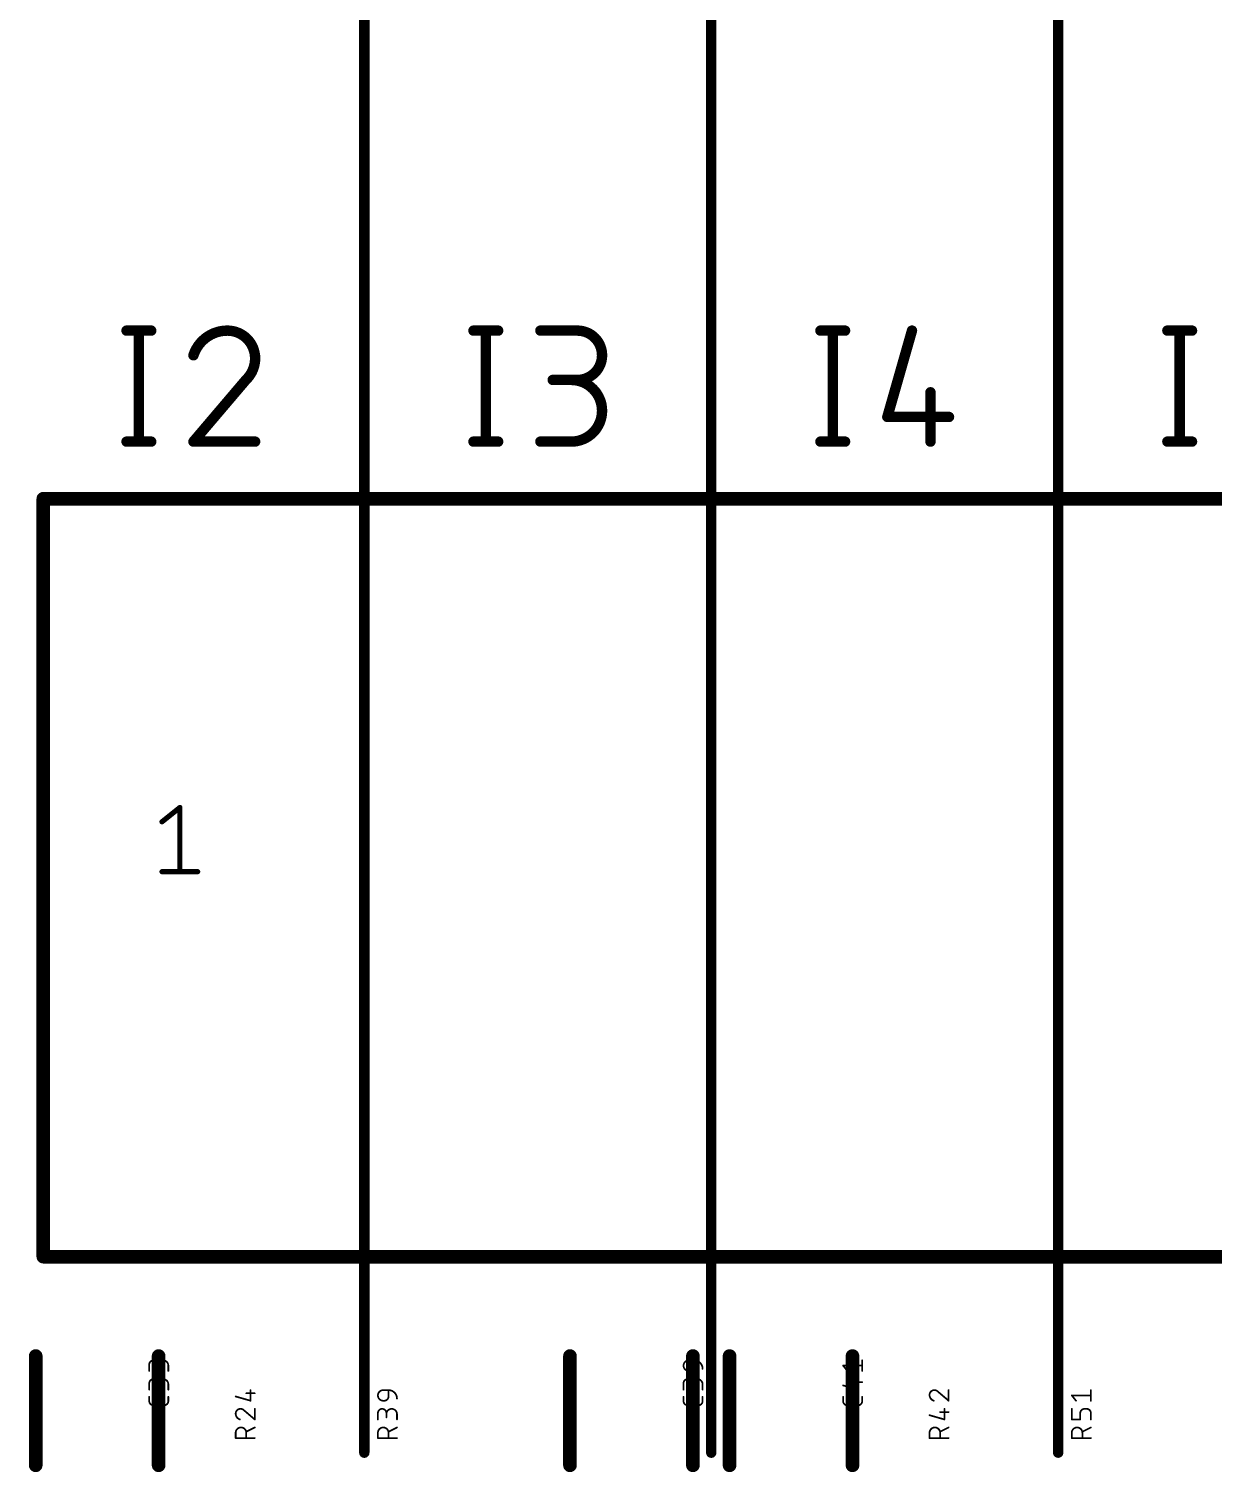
# Model space of a CAD drawing. Extents: x 0 to 95, y -1 to 127.
# Drawn here: x 28.11 to 45.45, y 84.83 to 105.96 of the extents above; entities that cross this region are included whole.
import ezdxf

# ---------------------------------------------------------------- set-up
doc = ezdxf.new("R2010")
doc.units = 0
doc.layers.add('21', color=253, linetype='CONTINUOUS')
doc.layers.add('25', color=253, linetype='CONTINUOUS')

msp = doc.modelspace()

# ---------------------------------------------------------------- linework, layer by layer
at = {"layer": '21'}
for points, const_width in [([(33.02, 127.02), (33.02, 85.11)], 0.1524), ([(38.1, 127.02), (38.1, 85.11)], 0.1524), ([(43.18, 127.02), (43.18, 85.11)], 0.1524), ([(28.32, 99.08), (63.12, 99.08)], 0.2), ([(28.32, 87.98), (28.32, 99.08)], 0.2), ([(30.0581, 94.3491), (30.3192, 94.5579)], 0.0762), ([(30.3192, 94.5579), (30.3192, 93.6181)], 0.0762), ([(30.0581, 93.6181), (30.5802, 93.6181)], 0.0762), ([(63.12, 87.98), (28.32, 87.98)], 0.2), ([(28.2084, 84.925), (28.2084, 86.525)], 0.2), ([(30.0084, 86.525), (30.0084, 84.925)], 0.2), ([(36.0316, 84.925), (36.0316, 86.525)], 0.2), ([(37.8316, 86.525), (37.8316, 84.925)], 0.2), ([(38.3684, 84.925), (38.3684, 86.525)], 0.2), ([(40.1684, 86.525), (40.1684, 84.925)], 0.2)]:
    msp.add_lwpolyline(points, dxfattribs=dict(at, const_width=const_width))
for points, const_width in [([(28.32, 99.13, 1), (28.32, 99.03)], 0.1), ([(28.37, 99.08, 1), (28.27, 99.08)], 0.1), ([(30.3382, 94.5579, 1), (30.3001, 94.5579)], 0.0381), ([(30.3311, 94.543, 1), (30.3073, 94.5728)], 0.0381), ([(30.0462, 94.3639, 1), (30.07, 94.3342)], 0.0381), ([(30.0581, 93.6371, 1), (30.0581, 93.5991)], 0.0381), ([(30.3001, 93.6181, 1), (30.3382, 93.6181)], 0.0381), ([(30.5802, 93.5991, 1), (30.5802, 93.6371)], 0.0381), ([(28.32, 88.03, 1), (28.32, 87.93)], 0.1), ([(28.27, 87.98, 1), (28.37, 87.98)], 0.1), ([(28.2584, 86.525, 1), (28.1584, 86.525)], 0.1), ([(30.0584, 86.525, 1), (29.9584, 86.525)], 0.1), ([(36.0816, 86.525, 1), (35.9816, 86.525)], 0.1), ([(37.8816, 86.525, 1), (37.7816, 86.525)], 0.1), ([(38.4184, 86.525, 1), (38.3184, 86.525)], 0.1), ([(40.2184, 86.525, 1), (40.1184, 86.525)], 0.1), ([(28.1584, 84.925, 1), (28.2584, 84.925)], 0.1), ([(29.9584, 84.925, 1), (30.0584, 84.925)], 0.1), ([(32.9819, 85.11, 1), (33.0581, 85.11)], 0.0762), ([(35.9816, 84.925, 1), (36.0816, 84.925)], 0.1), ([(37.7816, 84.925, 1), (37.8816, 84.925)], 0.1), ([(38.0619, 85.11, 1), (38.1381, 85.11)], 0.0762), ([(38.3184, 84.925, 1), (38.4184, 84.925)], 0.1), ([(40.1184, 84.925, 1), (40.2184, 84.925)], 0.1), ([(43.1419, 85.11, 1), (43.2181, 85.11)], 0.0762)]:
    msp.add_lwpolyline(points, format="xyb", dxfattribs=dict(at, const_width=const_width))
at = {"layer": '25'}
for points, const_width in [([(29.5387, 101.5418), (29.8999, 101.5418)], 0.1524), ([(29.7193, 101.5418), (29.7193, 99.9162)], 0.1524), ([(34.6187, 101.5418), (34.9799, 101.5418)], 0.1524), ([(34.7993, 101.5418), (34.7993, 99.9162)], 0.1524), ([(35.5982, 101.5418), (36.1401, 101.5418)], 0.1524), ([(39.6987, 101.5418), (40.0599, 101.5418)], 0.1524), ([(39.8793, 101.5418), (39.8793, 99.9162)], 0.1524), ([(41.0395, 101.5418), (40.6782, 100.2774)], 0.1524), ([(44.7787, 101.5418), (45.1399, 101.5418)], 0.1524), ([(44.9593, 101.5418), (44.9593, 99.9162)], 0.1524), ([(31.2859, 100.8193), (30.5182, 99.9162)], 0.1524), ([(36.1401, 100.8193), (35.7788, 100.8193)], 0.1524), ([(41.3104, 100.6387), (41.3104, 99.9162)], 0.1524), ([(40.6782, 100.2774), (41.5813, 100.2774)], 0.1524), ([(29.5387, 99.9162), (29.8999, 99.9162)], 0.1524), ([(30.5182, 99.9162), (31.4213, 99.9162)], 0.1524), ([(34.6187, 99.9162), (34.9799, 99.9162)], 0.1524), ([(35.5982, 99.9162), (36.0498, 99.9162)], 0.1524), ([(39.6987, 99.9162), (40.0599, 99.9162)], 0.1524), ([(44.7787, 99.9162), (45.1399, 99.9162)], 0.1524), ([(37.7719, 86.4623), (37.8495, 86.4623)], 0.0254), ([(37.8495, 86.4623), (37.8495, 86.3692)], 0.0254), ([(40.3105, 86.3071), (40.3105, 86.4623)], 0.0254), ([(29.8711, 86.3071), (29.8711, 86.4002)], 0.0254), ([(29.9953, 86.4002), (29.9953, 86.3381)], 0.0254), ([(30.1505, 86.3071), (30.1505, 86.3847)], 0.0254), ([(37.7874, 86.3071), (37.7719, 86.3071)], 0.0254), ([(40.0932, 86.3071), (40.0311, 86.3847)], 0.0254), ([(40.0311, 86.3847), (40.3105, 86.3847)], 0.0254), ([(29.8711, 86.0328), (29.8711, 86.1259)], 0.0254), ([(29.9953, 86.1259), (29.9953, 86.0638)], 0.0254), ([(30.1505, 86.0328), (30.1505, 86.1104)], 0.0254), ([(31.3538, 85.8708), (31.3538, 86.026)], 0.0254), ([(33.2969, 86.026), (33.3745, 86.026)], 0.0254), ([(33.3745, 86.026), (33.3745, 85.9329)], 0.0254), ([(37.6943, 86.0328), (37.6943, 86.1259)], 0.0254), ([(37.8185, 86.1259), (37.8185, 86.0638)], 0.0254), ([(37.9737, 86.0328), (37.9737, 86.1104)], 0.0254), ([(40.0311, 86.0948), (40.2484, 86.0328)], 0.0254), ([(40.1863, 86.1414), (40.3105, 86.1414)], 0.0254), ([(40.2484, 86.0328), (40.2484, 86.188)], 0.0254), ([(41.5759, 85.8708), (41.5759, 86.026)], 0.0254), ([(43.6587, 85.8708), (43.6587, 86.026)], 0.0254), ([(29.8711, 85.8654), (29.8711, 85.9275)], 0.0254), ([(30.0884, 85.8033), (29.9332, 85.8033)], 0.0254), ([(30.1505, 85.9275), (30.1505, 85.8654)], 0.0254), ([(31.1365, 85.9329), (31.3538, 85.8708)], 0.0254), ([(31.2917, 85.9795), (31.4159, 85.9795)], 0.0254), ([(33.3124, 85.8708), (33.2969, 85.8708)], 0.0254), ([(37.6943, 85.8654), (37.6943, 85.9275)], 0.0254), ([(37.9116, 85.8033), (37.7564, 85.8033)], 0.0254), ([(37.9737, 85.9275), (37.9737, 85.8654)], 0.0254), ([(40.0311, 85.8654), (40.0311, 85.9275)], 0.0254), ([(40.2484, 85.8033), (40.0932, 85.8033)], 0.0254), ([(40.3105, 85.9275), (40.3105, 85.8654)], 0.0254), ([(41.4207, 86.0027), (41.5759, 85.8708)], 0.0254), ([(43.4414, 85.8708), (43.3793, 85.9484)], 0.0254), ([(43.3793, 85.9484), (43.6587, 85.9484)], 0.0254), ([(31.2607, 85.7284), (31.4159, 85.5965)], 0.0254), ([(31.4159, 85.5965), (31.4159, 85.7517)], 0.0254), ([(33.2193, 85.5965), (33.2193, 85.6896)], 0.0254), ([(33.3435, 85.6896), (33.3435, 85.6275)], 0.0254), ([(33.4987, 85.5965), (33.4987, 85.6741)], 0.0254), ([(41.2965, 85.6586), (41.5138, 85.5965)], 0.0254), ([(41.4517, 85.7051), (41.5759, 85.7051)], 0.0254), ([(41.5138, 85.5965), (41.5138, 85.7517)], 0.0254), ([(43.3793, 85.5965), (43.3793, 85.7517)], 0.0254), ([(43.5035, 85.5965), (43.3793, 85.5965)], 0.0254), ([(43.5035, 85.6896), (43.5035, 85.5965)], 0.0254), ([(43.5966, 85.7517), (43.5656, 85.7517)], 0.0254), ([(43.6587, 85.5965), (43.6587, 85.6896)], 0.0254), ([(31.1365, 85.324), (31.1365, 85.4016)], 0.0254), ([(31.4159, 85.4792), (31.2917, 85.4171)], 0.0254), ([(31.2917, 85.4016), (31.2917, 85.324)], 0.0254), ([(33.2193, 85.324), (33.2193, 85.4016)], 0.0254), ([(33.4987, 85.4792), (33.3745, 85.4171)], 0.0254), ([(33.3745, 85.4016), (33.3745, 85.324)], 0.0254), ([(41.2965, 85.324), (41.2965, 85.4016)], 0.0254), ([(41.5759, 85.4792), (41.4517, 85.4171)], 0.0254), ([(41.4517, 85.4016), (41.4517, 85.324)], 0.0254), ([(43.3793, 85.324), (43.3793, 85.4016)], 0.0254), ([(43.6587, 85.4792), (43.5345, 85.4171)], 0.0254), ([(43.5345, 85.4016), (43.5345, 85.324)], 0.0254), ([(31.4159, 85.324), (31.1365, 85.324)], 0.0254), ([(33.4987, 85.324), (33.2193, 85.324)], 0.0254), ([(41.5759, 85.324), (41.2965, 85.324)], 0.0254), ([(43.6587, 85.324), (43.3793, 85.324)], 0.0254)]:
    msp.add_lwpolyline(points, dxfattribs=dict(at, const_width=const_width))
for points, const_width in [([(29.5387, 101.5799, 1), (29.5387, 101.5037)], 0.0762), ([(29.7574, 101.5418, 1), (29.6812, 101.5418)], 0.0762), ([(29.8999, 101.5037, 1), (29.8999, 101.5799)], 0.0762), ([(31.0149, 101.5418, 0.3252), (30.5182, 101.1806)], 0.1524), ([(31.4213, 101.1354, 0.4142), (31.0149, 101.5418)], 0.1524), ([(31.0149, 101.5799, 1), (31.0149, 101.5037)], 0.0762), ([(31.0149, 101.5037, 1), (31.0149, 101.5799)], 0.0762), ([(34.6187, 101.5799, 1), (34.6187, 101.5037)], 0.0762), ([(34.8374, 101.5418, 1), (34.7612, 101.5418)], 0.0762), ([(34.9799, 101.5037, 1), (34.9799, 101.5799)], 0.0762), ([(35.5982, 101.5799, 1), (35.5982, 101.5037)], 0.0762), ([(36.1401, 100.8193, 1), (36.1401, 101.5418)], 0.1524), ([(36.1401, 101.5799, 1), (36.1401, 101.5037)], 0.0762), ([(36.1401, 101.5037, 1), (36.1401, 101.5799)], 0.0762), ([(39.6987, 101.5799, 1), (39.6987, 101.5037)], 0.0762), ([(39.9174, 101.5418, 1), (39.8412, 101.5418)], 0.0762), ([(40.0599, 101.5037, 1), (40.0599, 101.5799)], 0.0762), ([(41.0761, 101.5313, 1), (41.0028, 101.5523)], 0.0762), ([(44.7787, 101.5799, 1), (44.7787, 101.5037)], 0.0762), ([(44.9974, 101.5418, 1), (44.9212, 101.5418)], 0.0762), ([(45.1399, 101.5037, 1), (45.1399, 101.5799)], 0.0762), ([(30.482, 101.1923, 1), (30.5545, 101.1688)], 0.0762), ([(31.2859, 100.8193, 0.2053), (31.4213, 101.1354)], 0.1524), ([(31.4594, 101.1354, 1), (31.3832, 101.1354)], 0.0762), ([(31.3832, 101.1354, 1), (31.4594, 101.1354)], 0.0762), ([(31.2596, 100.8469, 1), (31.3121, 100.7917)], 0.0762), ([(31.3149, 100.7946, 1), (31.2568, 100.844)], 0.0762), ([(35.7788, 100.8574, 1), (35.7788, 100.7812)], 0.0762), ([(36.0498, 99.9162, 1), (36.0498, 100.8193)], 0.1524), ([(36.0498, 100.8574, 1), (36.0498, 100.7812)], 0.0762), ([(36.1401, 100.8574, 1), (36.1401, 100.7812)], 0.0762), ([(36.1401, 100.7812, 1), (36.1401, 100.8574)], 0.0762), ([(41.3485, 100.6387, 1), (41.2723, 100.6387)], 0.0762), ([(40.6782, 100.3155, 1), (40.6782, 100.2393)], 0.0762), ([(40.6416, 100.2879, 1), (40.7149, 100.267)], 0.0762), ([(41.5813, 100.2393, 1), (41.5813, 100.3155)], 0.0762), ([(29.5387, 99.9543, 1), (29.5387, 99.8781)], 0.0762), ([(29.8999, 99.8781, 1), (29.8999, 99.9543)], 0.0762), ([(30.5182, 99.9543, 1), (30.5182, 99.8781)], 0.0762), ([(30.4892, 99.9409, 1), (30.5473, 99.8915)], 0.0762), ([(31.4213, 99.8781, 1), (31.4213, 99.9543)], 0.0762), ([(34.6187, 99.9543, 1), (34.6187, 99.8781)], 0.0762), ([(34.9799, 99.8781, 1), (34.9799, 99.9543)], 0.0762), ([(35.5982, 99.9543, 1), (35.5982, 99.8781)], 0.0762), ([(36.0498, 99.9543, 1), (36.0498, 99.8781)], 0.0762), ([(36.0498, 99.8781, 1), (36.0498, 99.9543)], 0.0762), ([(39.6987, 99.9543, 1), (39.6987, 99.8781)], 0.0762), ([(40.0599, 99.8781, 1), (40.0599, 99.9543)], 0.0762), ([(44.7787, 99.9543, 1), (44.7787, 99.8781)], 0.0762), ([(45.1399, 99.8781, 1), (45.1399, 99.9543)], 0.0762), ([(29.6812, 99.9162, 1), (29.7574, 99.9162)], 0.0762), ([(34.7612, 99.9162, 1), (34.8374, 99.9162)], 0.0762), ([(39.8412, 99.9162, 1), (39.9174, 99.9162)], 0.0762), ([(41.2723, 99.9162, 1), (41.3485, 99.9162)], 0.0762), ([(44.9212, 99.9162, 1), (44.9974, 99.9162)], 0.0762), ([(29.9953, 86.4002, 1), (29.8711, 86.4002)], 0.0254), ([(30.1505, 86.3847, 1), (29.9953, 86.3847)], 0.0254), ([(37.7719, 86.4623, 1), (37.7719, 86.3071)], 0.0254), ([(37.7719, 86.4686, 1), (37.7719, 86.456)], 0.0127), ([(37.7719, 86.4559, 1), (37.7719, 86.4686)], 0.0127), ([(37.9737, 86.3381, 0.4142), (37.8495, 86.4623)], 0.0254), ([(37.8559, 86.4623, 1), (37.8432, 86.4623)], 0.0127), ([(37.8495, 86.4686, 1), (37.8495, 86.456)], 0.0127), ([(37.8495, 86.456, 1), (37.8495, 86.4686)], 0.0127), ([(40.3169, 86.4623, 1), (40.3042, 86.4623)], 0.0127), ([(29.8775, 86.4002, 1), (29.8648, 86.4002)], 0.0127), ([(29.8648, 86.4002, 1), (29.8775, 86.4002)], 0.0127), ([(29.8648, 86.3071, 1), (29.8775, 86.3071)], 0.0127), ([(30.0016, 86.4002, 1), (29.9889, 86.4002)], 0.0127), ([(29.9889, 86.4002, 1), (30.0016, 86.4002)], 0.0127), ([(29.9889, 86.3847, 1), (30.0016, 86.3847)], 0.0127), ([(29.9889, 86.3381, 1), (30.0016, 86.3381)], 0.0127), ([(30.1569, 86.3847, 1), (30.1441, 86.3847)], 0.0127), ([(30.1441, 86.3847, 1), (30.1569, 86.3847)], 0.0127), ([(30.1441, 86.3071, 1), (30.1569, 86.3071)], 0.0127), ([(37.7719, 86.3134, 1), (37.7719, 86.3007)], 0.0127), ([(37.7719, 86.3007, 1), (37.7719, 86.3134)], 0.0127), ([(37.7874, 86.3071, 0.4142), (37.8495, 86.3692)], 0.0254), ([(37.7874, 86.3134, 1), (37.7874, 86.3007)], 0.0127), ([(37.7874, 86.3007, 1), (37.7874, 86.3134)], 0.0127), ([(37.8559, 86.3692, 1), (37.8432, 86.3692)], 0.0127), ([(37.8432, 86.3692, 1), (37.8559, 86.3692)], 0.0127), ([(37.9674, 86.3381, 1), (37.9801, 86.3381)], 0.0127), ([(40.0361, 86.3887, 1), (40.0261, 86.3807)], 0.0127), ([(40.0311, 86.391, 1), (40.0311, 86.3783)], 0.0127), ([(40.0882, 86.3031, 1), (40.0981, 86.311)], 0.0127), ([(40.3042, 86.3071, 1), (40.3169, 86.3071)], 0.0127), ([(40.3105, 86.3783, 1), (40.3105, 86.391)], 0.0127), ([(29.9953, 86.1259, 1), (29.8711, 86.1259)], 0.0254), ([(29.8775, 86.1259, 1), (29.8648, 86.1259)], 0.0127), ([(29.8648, 86.1259, 1), (29.8775, 86.1259)], 0.0127), ([(29.8648, 86.0328, 1), (29.8775, 86.0328)], 0.0127), ([(30.0016, 86.1259, 1), (29.9889, 86.1259)], 0.0127), ([(29.9889, 86.1259, 1), (30.0016, 86.1259)], 0.0127), ([(29.9889, 86.1104, 1), (30.0016, 86.1104)], 0.0127), ([(29.9889, 86.0638, 1), (30.0016, 86.0638)], 0.0127), ([(30.1505, 86.1104, 1), (29.9953, 86.1104)], 0.0254), ([(30.1569, 86.1104, 1), (30.1441, 86.1104)], 0.0127), ([(30.1441, 86.1104, 1), (30.1569, 86.1104)], 0.0127), ([(30.1441, 86.0328, 1), (30.1569, 86.0328)], 0.0127), ([(31.3602, 86.026, 1), (31.3475, 86.026)], 0.0127), ([(33.2969, 86.026, 1), (33.2969, 85.8708)], 0.0254), ([(33.2969, 86.0324, 1), (33.2969, 86.0197)], 0.0127), ([(33.2969, 86.0197, 1), (33.2969, 86.0324)], 0.0127), ([(33.4987, 85.9019, 0.4142), (33.3745, 86.026)], 0.0254), ([(33.3745, 86.0324, 1), (33.3745, 86.0197)], 0.0127), ([(33.3809, 86.026, 1), (33.3682, 86.026)], 0.0127), ([(33.3745, 86.0197, 1), (33.3745, 86.0324)], 0.0127), ([(37.8185, 86.1259, 1), (37.6943, 86.1259)], 0.0254), ([(37.7006, 86.1259, 1), (37.688, 86.1259)], 0.0127), ([(37.688, 86.1259, 1), (37.7006, 86.1259)], 0.0127), ([(37.688, 86.0328, 1), (37.7006, 86.0328)], 0.0127), ([(37.9737, 86.1104, 1), (37.8185, 86.1104)], 0.0254), ([(37.8248, 86.1259, 1), (37.8121, 86.1259)], 0.0127), ([(37.8121, 86.1259, 1), (37.8248, 86.1259)], 0.0127), ([(37.8121, 86.1104, 1), (37.8248, 86.1104)], 0.0127), ([(37.8121, 86.0638, 1), (37.8248, 86.0638)], 0.0127), ([(37.98, 86.1104, 1), (37.9674, 86.1104)], 0.0127), ([(37.9674, 86.1104, 1), (37.98, 86.1104)], 0.0127), ([(37.9674, 86.0328, 1), (37.98, 86.0328)], 0.0127), ([(40.0328, 86.1009, 1), (40.0294, 86.0887)], 0.0127), ([(40.1863, 86.1478, 1), (40.1863, 86.1351)], 0.0127), ([(40.2548, 86.188, 1), (40.2421, 86.188)], 0.0127), ([(40.2421, 86.0328, 1), (40.2548, 86.0328)], 0.0127), ([(40.2467, 86.0267, 1), (40.2502, 86.0389)], 0.0127), ([(40.3105, 86.1351, 1), (40.3105, 86.1478)], 0.0127), ([(41.3664, 86.026, 0.4142), (41.2965, 85.9562)], 0.0254), ([(41.3663, 86.0324, 1), (41.3664, 86.0197)], 0.0127), ([(41.4207, 86.0027, 0.2053), (41.3664, 86.026)], 0.0254), ([(41.3664, 86.0197, 1), (41.3664, 86.0324)], 0.0127), ([(41.5823, 86.026, 1), (41.5696, 86.026)], 0.0127), ([(43.6651, 86.026, 1), (43.6524, 86.026)], 0.0127), ([(29.8774, 85.8654, 1), (29.8647, 85.8654)], 0.0127), ([(29.8775, 85.9275, 1), (29.8648, 85.9275)], 0.0127), ([(29.8711, 85.8654, 0.4142), (29.9332, 85.8033)], 0.0254), ([(29.8648, 85.8654, 1), (29.8775, 85.8654)], 0.0127), ([(29.9332, 85.8097, 1), (29.9332, 85.797)], 0.0127), ([(29.9332, 85.797, 1), (29.9332, 85.8097)], 0.0127), ([(30.0884, 85.8033, 0.4142), (30.1505, 85.8654)], 0.0254), ([(30.0884, 85.8097, 1), (30.0884, 85.797)], 0.0127), ([(30.0884, 85.797, 1), (30.0884, 85.8097)], 0.0127), ([(30.1569, 85.9275, 1), (30.1441, 85.9275)], 0.0127), ([(30.1569, 85.8654, 1), (30.1441, 85.8654)], 0.0127), ([(30.1441, 85.8654, 1), (30.1569, 85.8654)], 0.0127), ([(31.1382, 85.939, 1), (31.1348, 85.9268)], 0.0127), ([(31.2917, 85.9858, 1), (31.2917, 85.9731)], 0.0127), ([(31.3475, 85.8708, 1), (31.3602, 85.8708)], 0.0127), ([(31.3521, 85.8647, 1), (31.3556, 85.8769)], 0.0127), ([(31.4159, 85.9731, 1), (31.4159, 85.9858)], 0.0127), ([(33.2969, 85.8772, 1), (33.2969, 85.8645)], 0.0127), ([(33.2969, 85.8645, 1), (33.2969, 85.8772)], 0.0127), ([(33.3124, 85.8708, 0.4142), (33.3745, 85.9329)], 0.0254), ([(33.3124, 85.8772, 1), (33.3124, 85.8645)], 0.0127), ([(33.3124, 85.8645, 1), (33.3124, 85.8772)], 0.0127), ([(33.3809, 85.9329, 1), (33.3682, 85.9329)], 0.0127), ([(33.3682, 85.9329, 1), (33.3809, 85.9329)], 0.0127), ([(33.4924, 85.9019, 1), (33.5051, 85.9019)], 0.0127), ([(37.6943, 85.8654, 0.4142), (37.7564, 85.8033)], 0.0254), ([(37.7006, 85.8654, 1), (37.6879, 85.8654)], 0.0127), ([(37.7006, 85.9275, 1), (37.688, 85.9275)], 0.0127), ([(37.688, 85.8654, 1), (37.7006, 85.8654)], 0.0127), ([(37.7564, 85.8097, 1), (37.7564, 85.797)], 0.0127), ([(37.7564, 85.797, 1), (37.7564, 85.8097)], 0.0127), ([(37.9116, 85.8033, 0.4142), (37.9737, 85.8654)], 0.0254), ([(37.9116, 85.8097, 1), (37.9116, 85.797)], 0.0127), ([(37.9116, 85.797, 1), (37.9116, 85.8097)], 0.0127), ([(37.98, 85.9275, 1), (37.9674, 85.9275)], 0.0127), ([(37.98, 85.8654, 1), (37.9674, 85.8654)], 0.0127), ([(37.9674, 85.8654, 1), (37.98, 85.8654)], 0.0127), ([(40.0311, 85.8654, 0.4142), (40.0932, 85.8033)], 0.0254), ([(40.0374, 85.8654, 1), (40.0247, 85.8654)], 0.0127), ([(40.0374, 85.9275, 1), (40.0248, 85.9275)], 0.0127), ([(40.0248, 85.8654, 1), (40.0374, 85.8654)], 0.0127), ([(40.0932, 85.8097, 1), (40.0932, 85.797)], 0.0127), ([(40.0932, 85.797, 1), (40.0932, 85.8097)], 0.0127), ([(40.2484, 85.8033, 0.4142), (40.3105, 85.8654)], 0.0254), ([(40.2484, 85.8097, 1), (40.2484, 85.797)], 0.0127), ([(40.2484, 85.797, 1), (40.2484, 85.8097)], 0.0127), ([(40.3169, 85.9275, 1), (40.3042, 85.9275)], 0.0127), ([(40.3169, 85.8654, 1), (40.3042, 85.8654)], 0.0127), ([(40.3042, 85.8654, 1), (40.3169, 85.8654)], 0.0127), ([(41.2965, 85.9562, 0.3252), (41.3586, 85.8708)], 0.0254), ([(41.3028, 85.9562, 1), (41.2902, 85.9562)], 0.0127), ([(41.2902, 85.9562, 1), (41.3028, 85.9562)], 0.0127), ([(41.3566, 85.8648, 1), (41.3605, 85.8769)], 0.0127), ([(41.4248, 86.0076, 1), (41.4166, 85.9979)], 0.0127), ([(41.4161, 85.9984, 1), (41.4253, 86.0071)], 0.0127), ([(41.5696, 85.8708, 1), (41.5823, 85.8708)], 0.0127), ([(41.5718, 85.866, 1), (41.58, 85.8756)], 0.0127), ([(43.3843, 85.9524, 1), (43.3743, 85.9445)], 0.0127), ([(43.3793, 85.9548, 1), (43.3793, 85.9421)], 0.0127), ([(43.4364, 85.8668, 1), (43.4463, 85.8748)], 0.0127), ([(43.6524, 85.8708, 1), (43.6651, 85.8708)], 0.0127), ([(43.6587, 85.9421, 1), (43.6587, 85.9548)], 0.0127), ([(31.2064, 85.7517, 0.4142), (31.1365, 85.6819)], 0.0254), ([(31.1365, 85.6819, 0.3252), (31.1986, 85.5965)], 0.0254), ([(31.1428, 85.6819, 1), (31.1302, 85.6819)], 0.0127), ([(31.1302, 85.6819, 1), (31.1429, 85.6819)], 0.0127), ([(31.1966, 85.5904, 1), (31.2005, 85.6025)], 0.0127), ([(31.2063, 85.7581, 1), (31.2064, 85.7454)], 0.0127), ([(31.2607, 85.7284, 0.2053), (31.2064, 85.7517)], 0.0254), ([(31.2064, 85.7454, 1), (31.2064, 85.7581)], 0.0127), ([(31.2648, 85.7333, 1), (31.2566, 85.7236)], 0.0127), ([(31.2561, 85.724, 1), (31.2653, 85.7328)], 0.0127), ([(31.4223, 85.7517, 1), (31.4095, 85.7517)], 0.0127), ([(31.4095, 85.5965, 1), (31.4223, 85.5965)], 0.0127), ([(31.4118, 85.5916, 1), (31.42, 85.6013)], 0.0127), ([(33.3435, 85.6896, 1), (33.2193, 85.6896)], 0.0254), ([(33.2257, 85.6896, 1), (33.213, 85.6896)], 0.0127), ([(33.213, 85.6896, 1), (33.2257, 85.6896)], 0.0127), ([(33.213, 85.5965, 1), (33.2257, 85.5965)], 0.0127), ([(33.4987, 85.6741, 1), (33.3435, 85.6741)], 0.0254), ([(33.3498, 85.6896, 1), (33.3371, 85.6896)], 0.0127), ([(33.3371, 85.6896, 1), (33.3498, 85.6896)], 0.0127), ([(33.3371, 85.6741, 1), (33.3498, 85.6741)], 0.0127), ([(33.3371, 85.6275, 1), (33.3498, 85.6275)], 0.0127), ([(33.505, 85.6741, 1), (33.4924, 85.6741)], 0.0127), ([(33.4924, 85.6741, 1), (33.505, 85.6741)], 0.0127), ([(33.4924, 85.5965, 1), (33.505, 85.5965)], 0.0127), ([(41.2982, 85.6647, 1), (41.2948, 85.6525)], 0.0127), ([(41.4517, 85.7115, 1), (41.4517, 85.6988)], 0.0127), ([(41.5202, 85.7517, 1), (41.5075, 85.7517)], 0.0127), ([(41.5075, 85.5965, 1), (41.5202, 85.5965)], 0.0127), ([(41.5121, 85.5904, 1), (41.5156, 85.6026)], 0.0127), ([(41.5759, 85.6988, 1), (41.5759, 85.7115)], 0.0127), ([(43.3793, 85.6028, 1), (43.3793, 85.5901)], 0.0127), ([(43.3856, 85.7517, 1), (43.373, 85.7517)], 0.0127), ([(43.373, 85.5965, 1), (43.3856, 85.5965)], 0.0127), ([(43.5656, 85.7517, 0.4142), (43.5035, 85.6896)], 0.0254), ([(43.5098, 85.6896, 1), (43.4971, 85.6896)], 0.0127), ([(43.4971, 85.6896, 1), (43.5098, 85.6896)], 0.0127), ([(43.4971, 85.5965, 1), (43.5098, 85.5965)], 0.0127), ([(43.5035, 85.5901, 1), (43.5035, 85.6028)], 0.0127), ([(43.5656, 85.7581, 1), (43.5656, 85.7454)], 0.0127), ([(43.5656, 85.7454, 1), (43.5656, 85.7581)], 0.0127), ([(43.6587, 85.6896, 0.4142), (43.5966, 85.7517)], 0.0254), ([(43.5966, 85.7581, 1), (43.5966, 85.7454)], 0.0127), ([(43.5966, 85.7454, 1), (43.5966, 85.7581)], 0.0127), ([(43.6651, 85.6896, 1), (43.6524, 85.6896)], 0.0127), ([(43.6524, 85.6896, 1), (43.6651, 85.6896)], 0.0127), ([(43.6524, 85.5965, 1), (43.6651, 85.5965)], 0.0127), ([(31.2917, 85.4016, 1), (31.1365, 85.4016)], 0.0254), ([(31.1429, 85.4016, 1), (31.1302, 85.4016)], 0.0127), ([(31.1302, 85.4016, 1), (31.1429, 85.4016)], 0.0127), ([(31.2889, 85.4228, 1), (31.2946, 85.4114)], 0.0127), ([(31.2981, 85.4016, 1), (31.2854, 85.4016)], 0.0127), ([(31.2854, 85.4016, 1), (31.2981, 85.4016)], 0.0127), ([(31.4187, 85.4735, 1), (31.4131, 85.4849)], 0.0127), ([(33.3745, 85.4016, 1), (33.2193, 85.4016)], 0.0254), ([(33.2257, 85.4016, 1), (33.213, 85.4016)], 0.0127), ([(33.213, 85.4016, 1), (33.2257, 85.4016)], 0.0127), ([(33.3717, 85.4228, 1), (33.3774, 85.4114)], 0.0127), ([(33.3809, 85.4016, 1), (33.3682, 85.4016)], 0.0127), ([(33.3682, 85.4016, 1), (33.3809, 85.4016)], 0.0127), ([(33.5015, 85.4735, 1), (33.4959, 85.4849)], 0.0127), ([(41.4517, 85.4016, 1), (41.2965, 85.4016)], 0.0254), ([(41.3028, 85.4016, 1), (41.2902, 85.4016)], 0.0127), ([(41.2902, 85.4016, 1), (41.3028, 85.4016)], 0.0127), ([(41.4489, 85.4228, 1), (41.4546, 85.4114)], 0.0127), ([(41.4581, 85.4016, 1), (41.4454, 85.4016)], 0.0127), ([(41.4454, 85.4016, 1), (41.4581, 85.4016)], 0.0127), ([(41.5787, 85.4735, 1), (41.5731, 85.4849)], 0.0127), ([(43.5345, 85.4016, 1), (43.3793, 85.4016)], 0.0254), ([(43.3856, 85.4016, 1), (43.373, 85.4016)], 0.0127), ([(43.373, 85.4016, 1), (43.3856, 85.4016)], 0.0127), ([(43.5317, 85.4228, 1), (43.5374, 85.4114)], 0.0127), ([(43.5409, 85.4016, 1), (43.5282, 85.4016)], 0.0127), ([(43.5282, 85.4016, 1), (43.5409, 85.4016)], 0.0127), ([(43.6615, 85.4735, 1), (43.6559, 85.4849)], 0.0127), ([(31.1365, 85.3303, 1), (31.1365, 85.3176)], 0.0127), ([(31.1302, 85.324, 1), (31.1429, 85.324)], 0.0127), ([(31.2854, 85.324, 1), (31.2981, 85.324)], 0.0127), ([(31.4159, 85.3176, 1), (31.4159, 85.3303)], 0.0127), ([(33.2193, 85.3303, 1), (33.2193, 85.3176)], 0.0127), ([(33.213, 85.324, 1), (33.2257, 85.324)], 0.0127), ([(33.3682, 85.324, 1), (33.3809, 85.324)], 0.0127), ([(33.4987, 85.3176, 1), (33.4987, 85.3303)], 0.0127), ([(41.2965, 85.3303, 1), (41.2965, 85.3176)], 0.0127), ([(41.2902, 85.324, 1), (41.3028, 85.324)], 0.0127), ([(41.4454, 85.324, 1), (41.4581, 85.324)], 0.0127), ([(41.5759, 85.3176, 1), (41.5759, 85.3303)], 0.0127), ([(43.3793, 85.3303, 1), (43.3793, 85.3176)], 0.0127), ([(43.373, 85.324, 1), (43.3856, 85.324)], 0.0127), ([(43.5282, 85.324, 1), (43.5409, 85.324)], 0.0127), ([(43.6587, 85.3176, 1), (43.6587, 85.3303)], 0.0127)]:
    msp.add_lwpolyline(points, format="xyb", dxfattribs=dict(at, const_width=const_width))

doc.saveas('drawing.dxf')
